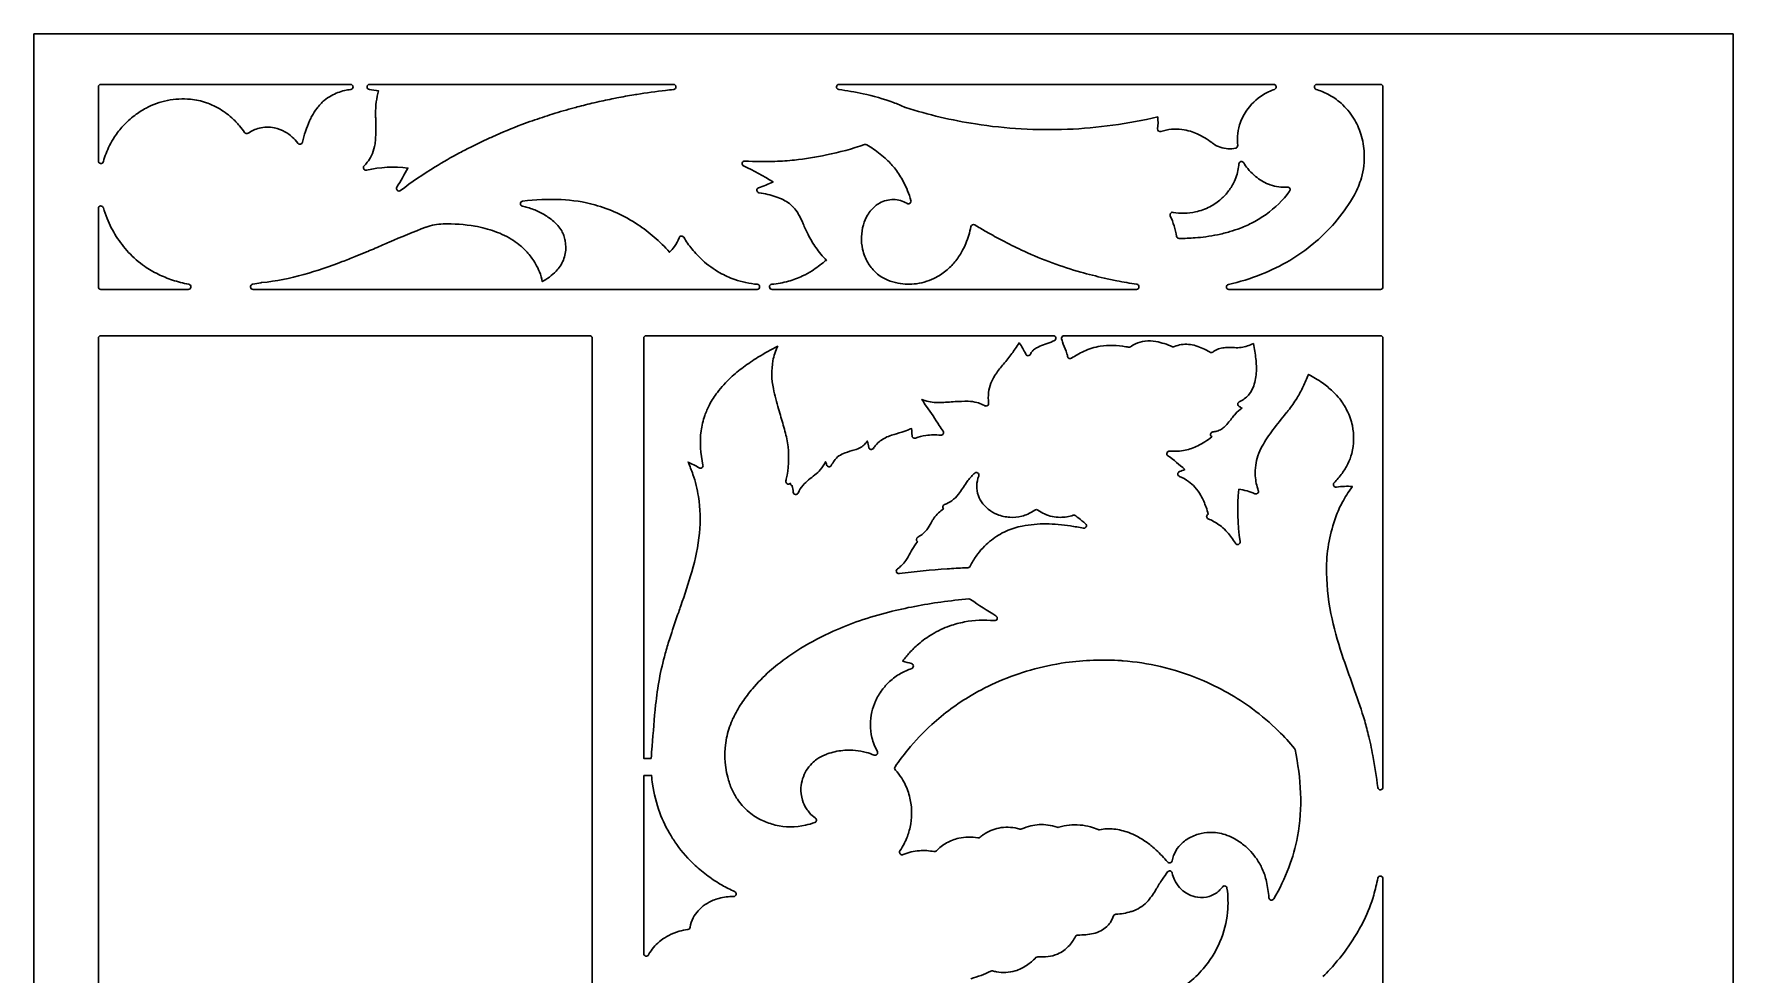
# Model space of a CAD drawing. Header units: millimetres. Extents: x 5940 to 9066, y 1327 to 3250.
# Drawn here: x 8406 to 9066, y 2885 to 3250 of the extents above; entities that cross this region are included whole.
import ezdxf

# ---------------------------------------------------------------- set-up
doc = ezdxf.new("R2010")
doc.units = ezdxf.units.MM
doc.layers.add('Default Layer', color=7, linetype='Continuous', lineweight=30)

msp = doc.modelspace()

# ---------------------------------------------------------------- linework, layer by layer
at = {"layer": 'Default Layer', "color": 18, "lineweight": 30, "true_color": 0x000000}
msp.add_lwpolyline([(8405.99, 3249.63), (8405.99, 1419.63), (8405.99, 1419.63), (9065.99, 1419.63), (9065.99, 1419.63), (9065.99, 3249.63), (9065.99, 3249.63), (8405.99, 3249.63)], dxfattribs=at)
for points in [[(8489.15, 3211.1, -0.083988), (8493.49, 3213.02), (8493.49, 3213.02, -0.111015), (8499.36, 3213.17), (8499.36, 3213.17, -0.079205), (8503.46, 3211.67), (8503.46, 3211.67, -0.059084), (8506.33, 3209.6), (8506.33, 3209.6, -0.049272), (8508.48, 3207.2), (8508.48, 3207.2, 0.644025), (8510.26, 3207.57), (8510.26, 3207.57, -0.050338), (8513.05, 3215.92), (8513.05, 3215.92, -0.018055), (8513.93, 3217.71), (8513.93, 3217.71, -0.036172), (8515.94, 3220.85), (8515.94, 3220.85, -0.056291), (8518.76, 3223.84), (8518.76, 3223.84, -0.048356), (8521.43, 3225.67), (8521.43, 3225.67, -0.067768), (8526.63, 3227.66), (8526.63, 3227.66, -0.030359), (8529.04, 3228.06), (8529.04, 3228.06, 0.398717), (8529.93, 3229.11), (8529.93, 3229.11, 0.398717), (8528.93, 3230.06), (8528.93, 3230.06), (8431.99, 3230.06), (8431.99, 3230.06, 0.414214), (8430.99, 3229.06), (8430.99, 3229.06), (8430.99, 3200.32), (8430.99, 3200.32, 0.376367), (8431.86, 3199.33), (8431.86, 3199.33, 0.376367), (8432.95, 3200.06), (8432.95, 3200.06, -0.051401), (8435.35, 3206.35), (8435.35, 3206.35, -0.03054), (8437.28, 3209.64), (8437.28, 3209.64, -0.037261), (8440.62, 3213.92), (8440.62, 3213.92, -0.045155), (8445.1, 3218.03), (8445.1, 3218.03, -0.042106), (8449.55, 3220.86), (8449.55, 3220.86, -0.069614), (8457.82, 3223.8), (8457.82, 3223.8, -0.073483), (8466.75, 3224.29), (8466.75, 3224.29, -0.058994), (8472.98, 3222.92), (8472.98, 3222.92, -0.043033), (8477.42, 3220.93), (8477.42, 3220.93, -0.056889), (8482.79, 3217.1), (8482.79, 3217.1, -0.035552), (8485.85, 3213.93), (8485.85, 3213.93, -0.024748), (8487.78, 3211.38), (8487.78, 3211.38, 0.407937), (8489.15, 3211.1)], [(8651.35, 3227.72, -0.002838), (8654.48, 3228.06), (8654.48, 3228.06, 0.399073), (8655.37, 3229.11), (8655.37, 3229.11, 0.399073), (8654.37, 3230.06), (8654.37, 3230.06), (8536.37, 3230.06), (8536.37, 3230.06, 0.399327), (8535.37, 3229.11), (8535.37, 3229.11, 0.399327), (8536.26, 3228.06), (8536.26, 3228.06, -0.025235), (8539.84, 3227.51), (8539.84, 3227.51, 0.032796), (8538.95, 3223.3), (8538.95, 3223.3, 0.037724), (8538.68, 3218.47), (8538.68, 3218.47, 0.001455), (8538.72, 3216.87), (8538.72, 3216.87, 0.00047), (8538.75, 3215.57), (8538.75, 3215.57, -0.002171), (8538.79, 3213), (8538.79, 3213, -0.024433), (8538.6, 3208.09), (8538.6, 3208.09, -0.031494), (8538.28, 3205.97), (8538.28, 3205.97, -0.059634), (8537.04, 3202.38), (8537.04, 3202.38, -0.051029), (8535.44, 3199.81), (8535.44, 3199.81, -0.023586), (8534.23, 3198.38), (8534.23, 3198.38, 0.329786), (8534.1, 3197.2), (8534.1, 3197.2, 0.329786), (8535.19, 3196.73), (8535.19, 3196.73, -0.089168), (8551.26, 3197.53), (8551.26, 3197.53, -0.022214), (8546.93, 3190.18), (8546.93, 3190.18, 0.364293), (8547.09, 3188.91), (8547.09, 3188.91, 0.364293), (8548.37, 3188.84), (8548.37, 3188.84, -0.023479), (8561.77, 3197.99), (8561.77, 3197.99, -0.016086), (8571.32, 3203.45), (8571.32, 3203.45, -0.006419), (8575.97, 3205.86), (8575.97, 3205.86, -0.005642), (8580.09, 3207.87), (8580.09, 3207.87, -0.005025), (8584.06, 3209.7), (8584.06, 3209.7, -0.015011), (8595.56, 3214.45), (8595.56, 3214.45, -0.005111), (8599.63, 3215.94), (8599.63, 3215.94, -0.009853), (8607.34, 3218.49), (8607.34, 3218.49, -0.009341), (8615.88, 3220.97), (8615.88, 3220.97, 0.000682), (8616.97, 3221.27), (8616.97, 3221.27, -0.00711), (8623.55, 3222.91), (8623.55, 3222.91, 0.000781), (8624.66, 3223.16), (8624.66, 3223.16, -0.007134), (8631.28, 3224.58), (8631.28, 3224.58, 0.000693), (8632.38, 3224.8), (8632.38, 3224.8, -0.00714), (8639.04, 3226), (8639.04, 3226, 0.000775), (8640.15, 3226.18), (8640.15, 3226.18, -0.010443), (8651.35, 3227.72)], [(8842.5, 3217.44, -0.059218), (8842.47, 3212.82), (8842.47, 3212.82, 0.553516), (8843.78, 3211.75), (8843.78, 3211.75, -0.11473), (8851.91, 3212.53), (8851.91, 3212.53, -0.041949), (8855.2, 3211.82), (8855.2, 3211.82, -0.031297), (8857.88, 3210.81), (8857.88, 3210.81, -0.031115), (8860.81, 3209.28), (8860.81, 3209.28, -0.026188), (8863.5, 3207.45), (8863.5, 3207.45, -0.002729), (8864, 3207.07), (8864, 3207.07, 0.081016), (8866.8, 3205.61), (8866.8, 3205.61, 0.069497), (8869.8, 3205.05), (8869.8, 3205.05, 0.062666), (8872.79, 3205.29), (8872.79, 3205.29, 0.391232), (8873.58, 3206.4), (8873.58, 3206.4, -0.04801), (8873.48, 3209.89), (8873.48, 3209.89, -0.058757), (8874.31, 3214.33), (8874.31, 3214.33, -0.0723), (8876.85, 3219.67), (8876.85, 3219.67, -0.108735), (8883.46, 3226.03), (8883.46, 3226.03, -0.055879), (8887.87, 3228.11), (8887.87, 3228.11, 0.366978), (8888.53, 3229.22), (8888.53, 3229.22, 0.366978), (8887.55, 3230.06), (8887.55, 3230.06), (8718.72, 3230.06), (8718.72, 3230.06, 0.39464), (8717.73, 3229.12), (8717.73, 3229.12, 0.39464), (8718.59, 3228.06), (8718.59, 3228.06, -0.019228), (8728.06, 3226.41), (8728.06, 3226.41, -0.033824), (8739.83, 3223.02), (8739.83, 3223.02, -0.021037), (8744.41, 3221.12), (8744.41, 3221.12, 0.03186), (8744.53, 3221.07), (8744.53, 3221.07, 0.038347), (8771.72, 3214.67), (8771.72, 3214.67, 0.048726), (8807.42, 3212.62), (8807.42, 3212.62, 0.048344), (8842.5, 3217.44)], [(8929, 3150.41, 0.414212), (8930, 3151.41), (8930, 3151.41), (8930, 3229.06), (8930, 3229.06, 0.414215), (8929, 3230.06), (8929, 3230.06), (8904.34, 3230.06), (8904.34, 3230.06, 0.37136), (8903.35, 3229.2), (8903.35, 3229.2, 0.37136), (8904.05, 3228.1), (8904.05, 3228.1, -0.045783), (8908.56, 3226.26), (8908.56, 3226.26, -0.061264), (8913.73, 3222.7), (8913.73, 3222.7, -0.073365), (8918.6, 3216.91), (8918.6, 3216.91, -0.062426), (8921.43, 3210.71), (8921.43, 3210.71, -0.065858), (8922.73, 3203.26), (8922.73, 3203.26, -0.08014), (8921.61, 3193.76), (8921.61, 3193.76, -0.057604), (8918.89, 3187.16), (8918.89, 3187.16, -0.01246), (8917.37, 3184.57), (8917.37, 3184.57, -0.044863), (8910.36, 3175.24), (8910.36, 3175.24, -0.037025), (8903.01, 3168.19), (8903.01, 3168.19, -0.038676), (8893.78, 3161.7), (8893.78, 3161.7, -0.039566), (8882.82, 3156.3), (8882.82, 3156.3, -0.041855), (8869.95, 3152.39), (8869.95, 3152.39, 0.383557), (8869.17, 3151.31), (8869.17, 3151.31, 0.383557), (8870.16, 3150.41), (8870.16, 3150.41), (8929, 3150.41)], [(8834.38, 3152.4, -0.008674), (8826.58, 3153.8), (8826.58, 3153.8, -0.006313), (8821.72, 3154.83), (8821.72, 3154.83, -0.013702), (8812.6, 3157.13), (8812.6, 3157.13, -0.019027), (8801.57, 3160.72), (8801.57, 3160.72, -0.019404), (8790.61, 3165.24), (8790.61, 3165.24, -0.012237), (8782.98, 3168.97), (8782.98, 3168.97, -0.008547), (8776.9, 3172.27), (8776.9, 3172.27), (8775.8, 3172.89), (8775.8, 3172.89, -0.005104), (8771.44, 3175.45), (8771.44, 3175.45, 0.515848), (8769.94, 3174.8), (8769.94, 3174.8, -0.044652), (8767.97, 3168.29), (8767.97, 3168.29, -0.025291), (8766.74, 3165.64), (8766.74, 3165.64, -0.044667), (8764.1, 3161.58), (8764.1, 3161.58, -0.049003), (8760.75, 3158.08), (8760.75, 3158.08, -0.054441), (8756.35, 3155.08), (8756.35, 3155.08, -0.042078), (8752.8, 3153.56), (8752.8, 3153.56, -0.045771), (8748.84, 3152.63), (8748.84, 3152.63, -0.082472), (8741.68, 3152.82), (8741.68, 3152.82, -0.048164), (8737.62, 3154.01), (8737.62, 3154.01, -0.055407), (8734.69, 3155.61), (8734.69, 3155.61, -0.038656), (8732.76, 3157.2), (8732.76, 3157.2, -0.071547), (8729.85, 3160.92), (8729.85, 3160.92, -0.036333), (8728.75, 3163.21), (8728.75, 3163.21, -0.039705), (8727.88, 3166.03), (8727.88, 3166.03, -0.127735), (8728.2, 3175.56), (8728.2, 3175.56, -0.056948), (8729.79, 3179.27), (8729.79, 3179.27, -0.046128), (8731.18, 3181.25), (8731.18, 3181.25, -0.089427), (8734.47, 3183.95), (8734.47, 3183.95, -0.063533), (8737.11, 3184.99), (8737.11, 3184.99, -0.132858), (8742.64, 3184.91), (8742.64, 3184.91, -0.059148), (8745.01, 3183.92), (8745.01, 3183.92, 0.009511), (8745.22, 3183.8), (8745.22, 3183.8, 0.65495), (8746.65, 3184.95), (8746.65, 3184.95, 0.055382), (8743.69, 3192.36), (8743.69, 3192.36, 0.042112), (8740.61, 3197.11), (8740.61, 3197.11, 0.039625), (8737.24, 3200.79), (8737.24, 3200.79, 0.039338), (8732.05, 3204.95), (8732.05, 3204.95, 0.018802), (8729.48, 3206.55), (8729.48, 3206.55, 0.213525), (8728.67, 3206.64), (8728.67, 3206.64, -0.02923), (8713.8, 3202.63), (8713.8, 3202.63, -0.024087), (8701.46, 3200.68), (8701.46, 3200.68, -0.016381), (8693.84, 3200.14), (8693.84, 3200.14, -0.025022), (8682.14, 3200.27), (8682.14, 3200.27, 0.359289), (8681.11, 3199.52), (8681.11, 3199.52, 0.359289), (8681.65, 3198.37), (8681.65, 3198.37, -0.026174), (8693.09, 3192.18), (8693.09, 3192.18, -0.026758), (8687.47, 3189.91), (8687.47, 3189.91, 0.342182), (8686.79, 3188.89), (8686.79, 3188.89, 0.342182), (8687.62, 3187.98), (8687.62, 3187.98, -0.011114), (8691.07, 3187.3), (8691.07, 3187.3, -0.058154), (8697.08, 3185.2), (8697.08, 3185.2, -0.051225), (8699.44, 3183.74), (8699.44, 3183.74, -0.039375), (8701.07, 3182.27), (8701.07, 3182.27, -0.056344), (8702.79, 3179.96), (8702.79, 3179.96, -0.008526), (8703.01, 3179.57), (8703.01, 3179.57, -0.02274), (8704.77, 3175.94), (8704.77, 3175.94, 0.010986), (8706.68, 3171.75), (8706.68, 3171.75, 0.043012), (8709.71, 3166.65), (8709.71, 3166.65, 0.036972), (8713.82, 3161.7), (8713.82, 3161.7, 0.228751), (8713.06, 3161.28), (8713.06, 3161.28, -0.03944), (8708.22, 3157.68), (8708.22, 3157.68, -0.028482), (8704.58, 3155.67), (8704.58, 3155.67, -0.042311), (8699.04, 3153.58), (8699.04, 3153.58, -0.048444), (8692.61, 3152.41), (8692.61, 3152.41, 0.402169), (8691.69, 3151.37), (8691.69, 3151.37, 0.402169), (8692.69, 3150.41), (8692.69, 3150.41), (8834.22, 3150.41), (8834.22, 3150.41, 0.39089), (8835.22, 3151.33), (8835.22, 3151.33, 0.39089), (8834.38, 3152.4)], [(8847.38, 3178.92, -0.077563), (8849.8, 3171.05), (8849.8, 3171.05, 0.373624), (8850.79, 3170.2), (8850.79, 3170.2, 0.018699), (8857.04, 3170.45), (8857.04, 3170.45, 0.014038), (8861.24, 3170.89), (8861.24, 3170.89, 0.016954), (8865.74, 3171.66), (8865.74, 3171.66, 0.020945), (8870.56, 3172.86), (8870.56, 3172.86, 0.020188), (8874.63, 3174.24), (8874.63, 3174.24, 0.027807), (8879.52, 3176.45), (8879.52, 3176.45, 0.034212), (8884.61, 3179.57), (8884.61, 3179.57, 0.078652), (8893.75, 3188.54), (8893.75, 3188.54, 0.642086), (8892.87, 3190.13), (8892.87, 3190.13, -0.101756), (8886.24, 3190.99), (8886.24, 3190.99, -0.022766), (8884.82, 3191.55), (8884.82, 3191.55, -0.027464), (8882.33, 3192.99), (8882.33, 3192.99, -0.032081), (8879.96, 3194.78), (8879.96, 3194.78, -0.044257), (8877.45, 3197.35), (8877.45, 3197.35, -0.036646), (8875.91, 3199.58), (8875.91, 3199.58, 0.327774), (8874.82, 3200.04), (8874.82, 3200.04, 0.327774), (8874.05, 3199.14), (8874.05, 3199.14, -0.015929), (8873.93, 3197.98), (8873.93, 3197.98, -0.072468), (8872.32, 3192.48), (8872.32, 3192.48, -0.054463), (8870.06, 3188.68), (8870.06, 3188.68, -0.050452), (8867.19, 3185.58), (8867.19, 3185.58, -0.062259), (8862.74, 3182.53), (8862.74, 3182.53, -0.065803), (8857.18, 3180.54), (8857.18, 3180.54, -0.096221), (8848.45, 3180.35), (8848.45, 3180.35, 0.612139), (8847.38, 3178.92)], [(8442.74, 3164.82, -0.04654), (8437.95, 3171.03), (8437.95, 3171.03, -0.042854), (8434.38, 3177.91), (8434.38, 3177.91, -0.031357), (8432.95, 3182.1), (8432.95, 3182.1, 0.375788), (8431.86, 3182.83), (8431.86, 3182.83, 0.375788), (8430.99, 3181.83), (8430.99, 3181.83), (8430.99, 3151.41), (8430.99, 3151.41, 0.414214), (8431.99, 3150.41), (8431.99, 3150.41), (8465.93, 3150.41), (8465.93, 3150.41, 0.38677), (8466.92, 3151.32), (8466.92, 3151.32, 0.38677), (8466.12, 3152.4), (8466.12, 3152.4, -0.034187), (8459.75, 3154.07), (8459.75, 3154.07, -0.030336), (8454.21, 3156.33), (8454.21, 3156.33, -0.040486), (8448.98, 3159.4), (8448.98, 3159.4, -0.052751), (8442.74, 3164.82)], [(8491.08, 3150.41), (8686.88, 3150.41), (8686.88, 3150.41, 0.402304), (8687.88, 3151.37), (8687.88, 3151.37, 0.402304), (8686.96, 3152.41), (8686.96, 3152.41, -0.064419), (8678.18, 3154.29), (8678.18, 3154.29, -0.043077), (8672.41, 3156.91), (8672.41, 3156.91, -0.056779), (8665.72, 3161.72), (8665.72, 3161.72, -0.039035), (8661.56, 3166.14), (8661.56, 3166.14, -0.033443), (8658.39, 3170.65), (8658.39, 3170.65, 0.619976), (8656.6, 3170.5), (8656.6, 3170.5, -0.058527), (8654.75, 3167.05), (8654.75, 3167.05, -0.045544), (8652.91, 3164.88), (8652.91, 3164.88, 0.031824), (8646.95, 3170.75), (8646.95, 3170.75, 0.032614), (8640.44, 3175.67), (8640.44, 3175.67, 0.077478), (8623.82, 3183.25), (8623.82, 3183.25, 0.058243), (8610.75, 3185.3), (8610.75, 3185.3, 0.041139), (8595.79, 3184.69), (8595.79, 3184.69, 0.366389), (8594.92, 3183.74), (8594.92, 3183.74, 0.366389), (8595.71, 3182.72), (8595.71, 3182.72, -0.014056), (8597.74, 3182.23), (8597.74, 3182.23, -0.04571), (8602.15, 3180.57), (8602.15, 3180.57, -0.043485), (8606.12, 3178.21), (8606.12, 3178.21, -0.05208), (8609.49, 3175.18), (8609.49, 3175.18, -0.055271), (8610.98, 3173.11), (8610.98, 3173.11, -0.04146), (8611.82, 3171.3), (8611.82, 3171.3, -0.038006), (8612.34, 3169.38), (8612.34, 3169.38, -0.093473), (8612.37, 3164.36), (8612.37, 3164.36, -0.100981), (8610.37, 3159.4), (8610.37, 3159.4, -0.049001), (8608.84, 3157.53), (8608.84, 3157.53, -0.036424), (8606.23, 3155.24), (8606.23, 3155.24, -0.036143), (8603.43, 3153.43), (8603.43, 3153.43, 0.046369), (8602.37, 3157.2), (8602.37, 3157.2, 0.043752), (8600.81, 3160.4), (8600.81, 3160.4, 0.043703), (8597.89, 3164.46), (8597.89, 3164.46, 0.038709), (8594.96, 3167.38), (8594.96, 3167.38, 0.033357), (8592.23, 3169.4), (8592.23, 3169.4, 0.05749), (8585.07, 3172.94), (8585.07, 3172.94, 0.044357), (8577.35, 3174.97), (8577.35, 3174.97, 0.050954), (8564.92, 3175.85), (8564.92, 3175.85, 0.074372), (8558.29, 3174.64), (8558.29, 3174.64), (8558.25, 3174.63), (8558.25, 3174.63, 0.009751), (8543.97, 3168.74), (8543.97, 3168.74, 0.001264), (8541.52, 3167.67), (8541.52, 3167.67, -0.003968), (8535.64, 3165.17), (8535.64, 3165.17, 0.001476), (8534.65, 3164.76), (8534.65, 3164.76, -0.002567), (8530.7, 3163.15), (8530.7, 3163.15, -0.003521), (8525.76, 3161.21), (8525.76, 3161.21, -0.020861), (8510.81, 3156.21), (8510.81, 3156.21, -0.045254), (8494.45, 3153.05), (8494.45, 3153.05, 0.071886), (8494.16, 3153.03), (8494.16, 3153.03, -0.010705), (8490.93, 3152.4), (8490.93, 3152.4, 0.392644), (8490.08, 3151.34), (8490.08, 3151.34, 0.392644), (8491.08, 3150.41)], [(8607.73, 2550.48, -0.01246), (8620.42, 2557.99), (8620.42, 2557.99, -0.002501), (8622.33, 2559.05), (8622.33, 2559.05, 0.273729), (8622.85, 2559.93), (8622.85, 2559.93), (8622.85, 3131.45), (8622.85, 3131.45, 0.414214), (8621.85, 3132.45), (8621.85, 3132.45), (8431.99, 3132.45), (8431.99, 3132.45, 0.414213), (8430.99, 3131.45), (8430.99, 3131.45), (8430.99, 1537.81)], [(8645.75, 2968.26, -0.021946), (8646.15, 2973.01), (8646.15, 2973.01, 0.015964), (8646.15, 2973.07), (8646.15, 2973.07, -0.00885), (8647.48, 2989.1), (8647.48, 2989.1, -0.041741), (8651.19, 3008.98), (8651.19, 3008.98, -0.011375), (8652.83, 3014.44), (8652.83, 3014.44, 0.000873), (8653.33, 3015.97), (8653.33, 3015.97, -0.004473), (8656.42, 3025.1), (8656.42, 3025.1, 0.000414), (8657.25, 3027.5), (8657.25, 3027.5, 0.012178), (8661.52, 3040.79), (8661.52, 3040.79, 0.046427), (8664.47, 3055.79), (8664.47, 3055.79, 0.062109), (8664.1, 3069.93), (8664.1, 3069.93, 0.045183), (8661.98, 3078.55), (8661.98, 3078.55, 0.025726), (8660.05, 3083.33), (8660.05, 3083.33, -0.034452), (8664.37, 3081.13), (8664.37, 3081.13, 0.665208), (8665.86, 3082.22), (8665.86, 3082.22, -0.091513), (8665.14, 3095.45), (8665.14, 3095.45, -0.051432), (8666.56, 3101.46), (8666.56, 3101.46, -0.036965), (8668.37, 3105.62), (8668.37, 3105.62, -0.044396), (8671.45, 3110.42), (8671.45, 3110.42, -0.039837), (8676.66, 3116.16), (8676.66, 3116.16, -0.031004), (8681.55, 3120.22), (8681.55, 3120.22, -0.01947), (8687.22, 3124.05), (8687.22, 3124.05, -0.024219), (8694.94, 3128.34), (8694.94, 3128.34, 0.077691), (8693.02, 3122.67), (8693.02, 3122.67, 0.095462), (8693.22, 3111.88), (8693.22, 3111.88, 0.019895), (8695.21, 3103.99), (8695.21, 3103.99), (8695.92, 3101.59), (8695.92, 3101.59, -0.002957), (8697.71, 3095.37), (8697.71, 3095.37, -0.040795), (8698.91, 3089.28), (8698.91, 3089.28, -0.083373), (8698.22, 3076.75), (8698.22, 3076.75, -0.004619), (8698.06, 3076.05), (8698.06, 3076.05, 0.338769), (8698.55, 3074.94), (8698.55, 3074.94, 0.338769), (8699.75, 3075.12), (8699.75, 3075.12, 0.349608), (8700.55, 3074.17), (8700.55, 3074.17, -0.012648), (8700.92, 3071.63), (8700.92, 3071.63, 0.335606), (8701.76, 3070.76), (8701.76, 3070.76, 0.335606), (8702.82, 3071.33), (8702.82, 3071.33, -0.065333), (8704.74, 3074.36), (8704.74, 3074.36, -0.0507), (8706.88, 3076.47), (8706.88, 3076.47, -0.006704), (8709.31, 3078.37), (8709.31, 3078.37, 0.04803), (8711.44, 3080.33), (8711.44, 3080.33, 0.073906), (8713.48, 3083.51), (8713.48, 3083.51, -0.00747), (8713.88, 3082.25), (8713.88, 3082.25, 0.304946), (8714.73, 3081.53), (8714.73, 3081.53, 0.304946), (8715.72, 3082.06), (8715.72, 3082.06, -0.029479), (8716.84, 3083.89), (8716.84, 3083.89, -0.084408), (8718.66, 3085.73), (8718.66, 3085.73, -0.077649), (8721.05, 3086.94), (8721.05, 3086.94, -0.011655), (8724.83, 3088.08), (8724.83, 3088.08, 0.065445), (8727.09, 3089.03), (8727.09, 3089.03, 0.015979), (8727.57, 3089.33), (8727.57, 3089.33, 0.062795), (8729.06, 3090.65), (8729.06, 3090.65, 0.033799), (8729.68, 3091.48), (8729.68, 3091.48, -0.020613), (8730.25, 3089.06), (8730.25, 3089.06, 0.304504), (8731.03, 3088.27), (8731.03, 3088.27, 0.304504), (8732.06, 3088.69), (8732.06, 3088.69, -0.031068), (8733, 3089.93), (8733, 3089.93, -0.050387), (8734.7, 3091.55), (8734.7, 3091.55, -0.048357), (8736.74, 3092.83), (8736.74, 3092.83, -0.047202), (8739.09, 3093.75), (8739.09, 3093.75, 0.010048), (8743.05, 3094.98), (8743.05, 3094.98, 0.006236), (8744.67, 3095.55), (8744.67, 3095.55), (8745.31, 3095.78), (8745.31, 3095.78, -0.003043), (8746.9, 3096.37), (8746.9, 3096.37, -0.019812), (8747.06, 3093.62), (8747.06, 3093.62, 0.512512), (8748.39, 3092.69), (8748.39, 3092.69, -0.04915), (8752.47, 3093.7), (8752.47, 3093.7, -0.065683), (8758.19, 3093.78), (8758.19, 3093.78, 0.652841), (8759.11, 3095.36), (8759.11, 3095.36, -0.017158), (8757.63, 3097.57), (8757.63, 3097.57, 0.016789), (8752.7, 3104.91), (8752.7, 3104.91, -0.027635), (8750.94, 3107.68), (8750.94, 3107.68, 0.036352), (8752.06, 3107.23), (8752.06, 3107.23, 0.088137), (8757.9, 3106.47), (8757.9, 3106.47, 0.006495), (8763.78, 3106.82), (8763.78, 3106.82, -0.022163), (8768.89, 3106.96), (8768.89, 3106.96, -0.061518), (8772.3, 3106.48), (8772.3, 3106.48, -0.045187), (8774.6, 3105.63), (8774.6, 3105.63, -0.01662), (8775.36, 3105.24), (8775.36, 3105.24, 0.616592), (8776.84, 3106.24), (8776.84, 3106.24, -0.060004), (8776.8, 3110.44), (8776.8, 3110.44, -0.064473), (8777.68, 3113.97), (8777.68, 3113.97, -0.041072), (8778.73, 3116.11), (8778.73, 3116.11, -0.012526), (8779.62, 3117.53), (8779.62, 3117.53, -0.033058), (8782.61, 3121.43), (8782.61, 3121.43, 0.021486), (8785.86, 3125.49), (8785.86, 3125.49, 0.009207), (8787.11, 3127.3), (8787.11, 3127.3, -0.003556), (8788.67, 3129.62), (8788.67, 3129.62), (8788.67, 3129.62), (8788.67, 3129.62, -0.059101), (8791.23, 3125.28), (8791.23, 3125.28, 0.652005), (8793.06, 3125.27), (8793.06, 3125.27, -0.0772), (8793.82, 3126.46), (8793.82, 3126.46, -0.069186), (8794.88, 3127.36), (8794.88, 3127.36, -0.024102), (8796.07, 3128.04), (8796.07, 3128.04, -0.046778), (8798.78, 3129.12), (8798.78, 3129.12, 0.03783), (8801.8, 3130.26), (8801.8, 3130.26, 0.00942), (8802.41, 3130.56), (8802.41, 3130.56, 0.346012), (8802.93, 3131.68), (8802.93, 3131.68, 0.346012), (8801.96, 3132.45), (8801.96, 3132.45), (8643.85, 3132.45), (8643.85, 3132.45, 0.414214), (8642.85, 3131.45), (8642.85, 3131.45), (8642.85, 2968.26), (8642.85, 2968.26), (8645.75, 2968.26)], [(8930, 2957.05), (8930, 3131.45), (8930, 3131.45, 0.414214), (8929, 3132.45), (8929, 3132.45), (8806.13, 3132.45), (8806.13, 3132.45, 0.503566), (8805.18, 3131.16), (8805.18, 3131.16, 0.00604), (8805.52, 3130.07), (8805.52, 3130.07, 0.017769), (8806.89, 3126.4), (8806.89, 3126.4, -0.049814), (8807.52, 3124.35), (8807.52, 3124.35, 0.535328), (8809.06, 3123.71), (8809.06, 3123.71, -0.018464), (8811.24, 3125.05), (8811.24, 3125.05, -0.021076), (8813.88, 3126.4), (8813.88, 3126.4, -0.063403), (8820.15, 3128.34), (8820.15, 3128.34, -0.090157), (8830.12, 3128.16), (8830.12, 3128.16, -0.008876), (8831.07, 3127.95), (8831.07, 3127.95, 0.218485), (8831.89, 3128.11), (8831.89, 3128.11, -0.049995), (8833.91, 3129.28), (8833.91, 3129.28, -0.075276), (8837.57, 3130.32), (8837.57, 3130.32, -0.081519), (8841.84, 3130.17), (8841.84, 3130.17, -0.058157), (8848.2, 3128.18), (8848.2, 3128.18, 0.219647), (8849.04, 3128.19), (8849.04, 3128.19, -0.075269), (8851.62, 3128.98), (8851.62, 3128.98, -0.113746), (8857.34, 3128.53), (8857.34, 3128.53, -0.055304), (8862.68, 3126.12), (8862.68, 3126.12, 0.334295), (8863.88, 3126.09), (8863.88, 3126.09, -0.014182), (8864.53, 3126.52), (8864.53, 3126.52, -0.068433), (8866.68, 3127.48), (8866.68, 3127.48, -0.060433), (8868.83, 3127.83), (8868.83, 3127.83, -0.024443), (8872.36, 3127.8), (8872.36, 3127.8, 0.095621), (8877.37, 3128.48), (8877.37, 3128.48, 0.020915), (8879.69, 3129.36), (8879.69, 3129.36, -0.020901), (8880.64, 3123.43), (8880.64, 3123.43, -0.0421), (8880.79, 3117.94), (8880.79, 3117.94, -0.07945), (8879.55, 3112.29), (8879.55, 3112.29, -0.076024), (8878.07, 3109.76), (8878.07, 3109.76, -0.051285), (8876.57, 3108.25), (8876.57, 3108.25, -0.05016), (8874.7, 3107), (8874.7, 3107, -0.019191), (8874.21, 3106.77), (8874.21, 3106.77, 0.613236), (8874.1, 3104.99), (8874.1, 3104.99, -0.008995), (8875.21, 3104.3), (8875.21, 3104.3, 0.047456), (8872.7, 3102.08), (8872.7, 3102.08, 0.025729), (8871.56, 3100.73), (8871.56, 3100.73, -0.008428), (8870.18, 3098.93), (8870.18, 3098.93, -0.029689), (8868.57, 3097.14), (8868.57, 3097.14, -0.05853), (8867.31, 3096.17), (8867.31, 3096.17, -0.068409), (8865.49, 3095.37), (8865.49, 3095.37, -0.042289), (8863.94, 3095.07), (8863.94, 3095.07, 0.631483), (8863.34, 3093.37), (8863.34, 3093.37), (8863.53, 3093.18), (8863.53, 3093.18, -0.053345), (8858.03, 3089.64), (8858.03, 3089.64, -0.06445), (8853.21, 3087.99), (8853.21, 3087.99, -0.073841), (8847.14, 3087.65), (8847.14, 3087.65, 0.337369), (8846.12, 3087), (8846.12, 3087, 0.337369), (8846.46, 3085.84), (8846.46, 3085.84, -0.029016), (8852.99, 3080.48), (8852.99, 3080.48, -0.269247), (8852.98, 3080.48), (8852.98, 3080.48, -0.023539), (8851, 3079.68), (8851, 3079.68, 0.311573), (8850.33, 3078.76), (8850.33, 3078.76, 0.311573), (8850.95, 3077.81), (8850.95, 3077.81, -0.061751), (8854.5, 3075.81), (8854.5, 3075.81, -0.047851), (8856.95, 3073.6), (8856.95, 3073.6, -0.060323), (8859.26, 3070.36), (8859.26, 3070.36, -0.039683), (8861.32, 3065.78), (8861.32, 3065.78, -0.02177), (8862.13, 3063.16), (8862.13, 3063.16, -0.380997), (8862.13, 3063.16), (8862.13, 3063.16, 0.308998), (8861.49, 3062.23), (8861.49, 3062.23, 0.308998), (8862.13, 3061.3), (8862.13, 3061.3, -0.015631), (8863.11, 3060.87), (8863.11, 3060.87, -0.060386), (8867.24, 3058.3), (8867.24, 3058.3, -0.042332), (8869.54, 3056.09), (8869.54, 3056.09, -0.045442), (8872.66, 3051.81), (8872.66, 3051.81, 0.357832), (8873.86, 3051.39), (8873.86, 3051.39, 0.357832), (8874.51, 3052.47), (8874.51, 3052.47, -0.06211), (8874.04, 3072.82), (8874.04, 3072.82), (8874.04, 3072.83), (8874.04, 3072.83, -0.058787), (8880.24, 3071.05), (8880.24, 3071.05, 0.649884), (8881.57, 3072.3), (8881.57, 3072.3, -0.068255), (8880.42, 3077.96), (8880.42, 3077.96, -0.050198), (8880.57, 3082.15), (8880.57, 3082.15, -0.046514), (8881.44, 3085.82), (8881.44, 3085.82, -0.047738), (8883.08, 3089.51), (8883.08, 3089.51, -0.033524), (8887.25, 3095.85), (8887.25, 3095.85, -0.01004), (8892.45, 3102.44), (8892.45, 3102.44, 0.004238), (8893.19, 3103.36), (8893.19, 3103.36, 0.031062), (8896.63, 3108.26), (8896.63, 3108.26, 0.02707), (8899.03, 3112.71), (8899.03, 3112.71, 0.008455), (8901.11, 3117.38), (8901.11, 3117.38, -0.133933), (8901.11, 3117.38), (8901.11, 3117.38, -0.037646), (8906.46, 3114.12), (8906.46, 3114.12, -0.032774), (8910.49, 3110.79), (8910.49, 3110.79, -0.035975), (8913.2, 3107.86), (8913.2, 3107.86, -0.050263), (8916.02, 3103.45), (8916.02, 3103.45, -0.064641), (8918.12, 3097.51), (8918.12, 3097.51, -0.115992), (8917.88, 3086.74), (8917.88, 3086.74, -0.04762), (8916.33, 3082.61), (8916.33, 3082.61, -0.044049), (8914.13, 3078.96), (8914.13, 3078.96, -0.036362), (8911.04, 3075.3), (8911.04, 3075.3, 0.325068), (8910.87, 3074.13), (8910.87, 3074.13, 0.325068), (8911.92, 3073.61), (8911.92, 3073.61, -0.066324), (8918.14, 3073.84), (8918.14, 3073.84, -0.003731), (8917.9, 3073.52), (8917.9, 3073.52, 0.03798), (8914.21, 3067.71), (8914.21, 3067.71, 0.034886), (8911.72, 3062.12), (8911.72, 3062.12, 0.041135), (8909.11, 3052.69), (8909.11, 3052.69, 0.043274), (8908.09, 3042.57), (8908.09, 3042.57, 0.055585), (8909.82, 3024.51), (8909.82, 3024.51, 0.028049), (8914.04, 3008.71), (8914.04, 3008.71), (8914.04, 3008.7), (8914.04, 3008.7, 0.003928), (8918.48, 2996.13), (8918.48, 2996.13, -0.010729), (8922.45, 2984.37), (8922.45, 2984.37, -0.002743), (8922.7, 2983.59), (8922.7, 2983.59, -0.011317), (8924.31, 2977.61), (8924.31, 2977.61, -0.015477), (8926.06, 2969.4), (8926.06, 2969.4, -0.012852), (8928.01, 2956.92), (8928.01, 2956.92, 0.394867), (8929.07, 2956.05), (8929.07, 2956.05, 0.394867), (8930, 2957.05)], [(8814.43, 3059.42, -0.002891), (8813.08, 3060.52), (8813.08, 3060.52, -0.003728), (8810.68, 3062.51), (8810.68, 3062.51, 0.262346), (8809.71, 3062.69), (8809.71, 3062.69, -0.083198), (8804.66, 3061.89), (8804.66, 3061.89, -0.0504), (8801.54, 3062.23), (8801.54, 3062.23, -0.051886), (8798.57, 3063.19), (8798.57, 3063.19, -0.053828), (8795.95, 3064.72), (8795.95, 3064.72, 0.32859), (8794.77, 3064.72), (8794.77, 3064.72, -0.056893), (8791.99, 3063.12), (8791.99, 3063.12, -0.040163), (8789.74, 3062.36), (8789.74, 3062.36, -0.075192), (8785.1, 3061.91), (8785.1, 3061.91, -0.081774), (8780.24, 3062.97), (8780.24, 3062.97, -0.073144), (8776.69, 3065.03), (8776.69, 3065.03, -0.060281), (8774.55, 3067.2), (8774.55, 3067.2, -0.075615), (8772.87, 3070.24), (8772.87, 3070.24, -0.096152), (8772.22, 3074.27), (8772.22, 3074.27, -0.088102), (8773, 3077.93), (8773, 3077.93, 0.340449), (8772.67, 3079.11), (8772.67, 3079.11, 0.340449), (8771.45, 3079.09), (8771.45, 3079.09, 0.026611), (8770.83, 3078.54), (8770.83, 3078.54, 0.054628), (8768.22, 3075.37), (8768.22, 3075.37, -0.013437), (8765.09, 3070.85), (8765.09, 3070.85, -0.081968), (8762.51, 3068.34), (8762.51, 3068.34, -0.065999), (8759.65, 3066.85), (8759.65, 3066.85, 0.534103), (8759.25, 3065.23), (8759.25, 3065.23, 0.025507), (8757.35, 3063.64), (8757.35, 3063.64, 0.051359), (8755.59, 3061.61), (8755.59, 3061.61, 0.025975), (8754.89, 3060.49), (8754.89, 3060.49, -0.016536), (8753.28, 3057.8), (8753.28, 3057.8, -0.08214), (8750.98, 3055.28), (8750.98, 3055.28, -0.043744), (8749.28, 3054.16), (8749.28, 3054.16, 0.553691), (8749.17, 3052.47), (8749.17, 3052.47, 0.010342), (8748.03, 3050.85), (8748.03, 3050.85, 0.023561), (8746.36, 3048.01), (8746.36, 3048.01, -0.026634), (8744.67, 3045.19), (8744.67, 3045.19, -0.056553), (8742.86, 3043.07), (8742.86, 3043.07, -0.036712), (8741.38, 3041.87), (8741.38, 3041.87, 0.345982), (8741.01, 3040.69), (8741.01, 3040.69, 0.345982), (8742.08, 3040.06), (8742.08, 3040.06, -0.016062), (8760.73, 3041.89), (8760.73, 3041.89, -0.005509), (8767.58, 3042.26), (8767.58, 3042.26, -0.001465), (8768.81, 3042.31), (8768.81, 3042.31, 0.280021), (8769.68, 3042.89), (8769.68, 3042.89, -0.012004), (8770.2, 3043.92), (8770.2, 3043.92, -0.04011), (8772.61, 3047.7), (8772.61, 3047.7, -0.03377), (8775.21, 3050.68), (8775.21, 3050.68, -0.030196), (8777.89, 3053.08), (8777.89, 3053.08, -0.062313), (8783.67, 3056.54), (8783.67, 3056.54, -0.056204), (8789.88, 3058.5), (8789.88, 3058.5, -0.05186), (8799.18, 3059.35), (8799.18, 3059.35, -0.036325), (8808.58, 3058.58), (8808.58, 3058.58, -0.013239), (8813.6, 3057.66), (8813.6, 3057.66, 0.346741), (8814.71, 3058.21), (8814.71, 3058.21, 0.346741), (8814.43, 3059.42)], [(8694.87, 3004.71, 0.01399), (8691.74, 3002.11), (8691.74, 3002.11, 0.036297), (8685.1, 2995.33), (8685.1, 2995.33, 0.025417), (8681.25, 2990.29), (8681.25, 2990.29, 0.035146), (8677.99, 2984.72), (8677.99, 2984.72, 0.011666), (8677.2, 2983.02), (8677.2, 2983.02, 0.05222), (8675.04, 2976.2), (8675.04, 2976.2, 0.115953), (8675.48, 2960.93), (8675.48, 2960.93, 0.036069), (8677.08, 2956.27), (8677.08, 2956.27, 0.048344), (8679.21, 2952.42), (8679.21, 2952.42, 0.03202), (8681.1, 2950.01), (8681.1, 2950.01, 0.037882), (8683.8, 2947.39), (8683.8, 2947.39, 0.06449), (8688.98, 2944.11), (8688.98, 2944.11, 0.052304), (8693.95, 2942.39), (8693.95, 2942.39, 0.112442), (8705.72, 2942.31), (8705.72, 2942.31, 0.035904), (8709.27, 2943.37), (8709.27, 2943.37, 0.605531), (8709.49, 2945.13), (8709.49, 2945.13, -0.059402), (8707.28, 2947.07), (8707.28, 2947.07, -0.033661), (8706.1, 2948.67), (8706.1, 2948.67, -0.0655), (8704.52, 2952.05), (8704.52, 2952.05, -0.091357), (8703.94, 2956.91), (8703.94, 2956.91, -0.063409), (8704.57, 2960.34), (8704.57, 2960.34, -0.060929), (8706.01, 2963.52), (8706.01, 2963.52, -0.057492), (8708.21, 2966.32), (8708.21, 2966.32, -0.041508), (8710.1, 2967.91), (8710.1, 2967.91, -0.057335), (8713.31, 2969.67), (8713.31, 2969.67, -0.018913), (8714.91, 2970.25), (8714.91, 2970.25, -0.061221), (8720.92, 2971.41), (8720.92, 2971.41, -0.083042), (8729.26, 2970.59), (8729.26, 2970.59, -0.033081), (8732.33, 2969.54), (8732.33, 2969.54, 0.318282), (8733.46, 2969.79), (8733.46, 2969.79, 0.318282), (8733.6, 2970.94), (8733.6, 2970.94, -0.064843), (8731.51, 2976.33), (8731.51, 2976.33, -0.117167), (8731.46, 2986.34), (8731.46, 2986.34, -0.049307), (8732.85, 2990.45), (8732.85, 2990.45, -0.054602), (8735.44, 2994.83), (8735.44, 2994.83, -0.044421), (8738.33, 2998.07), (8738.33, 2998.07, -0.057636), (8742.63, 3001.23), (8742.63, 3001.23, -0.047552), (8746.93, 3003.18), (8746.93, 3003.18, 0.329332), (8747.6, 3004.16), (8747.6, 3004.16, 0.329332), (8746.86, 3005.09), (8746.86, 3005.09, -0.008547), (8743.49, 3006.07), (8743.49, 3006.07, -0.028706), (8746.11, 3009.31), (8746.11, 3009.31, -0.032228), (8749.56, 3012.65), (8749.56, 3012.65, -0.040451), (8754.8, 3016.43), (8754.8, 3016.43, -0.051825), (8761.81, 3019.74), (8761.81, 3019.74, -0.037205), (8767.39, 3021.25), (8767.39, 3021.25, -0.073426), (8779.06, 3021.76), (8779.06, 3021.76, 0.352516), (8780.12, 3022.44), (8780.12, 3022.44, 0.352516), (8779.68, 3023.62), (8779.68, 3023.62, -0.021852), (8769.84, 3030.02), (8769.84, 3030.02, 0.179078), (8769.17, 3030.2), (8769.17, 3030.2, 0.011758), (8758.31, 3028.99), (8758.31, 3028.99, 0.027056), (8738.06, 3025.09), (8738.06, 3025.09, 0.022076), (8726.68, 3021.71), (8726.68, 3021.71, 0.0208), (8716.45, 3017.69), (8716.45, 3017.69, 0.034607), (8703.86, 3011.03), (8703.86, 3011.03, 0.027866), (8694.87, 3004.71)], [(8859.07, 2998.94, 0.041929), (8843.54, 3003.93), (8843.54, 3003.93, 0.036748), (8828.98, 3006.19), (8828.98, 3006.19, 0.003263), (8828.37, 3006.24), (8828.37, 3006.24, 0.052139), (8806.72, 3005.45), (8806.72, 3005.45, 0.033804), (8793.15, 3002.58), (8793.15, 3002.58, 0.032532), (8780.91, 2998.24), (8780.91, 2998.24, 0.031955), (8769.98, 2992.68), (8769.98, 2992.68, 0.025511), (8762.15, 2987.48), (8762.15, 2987.48, 0.024869), (8754.76, 2981.4), (8754.76, 2981.4, 0.036209), (8745.4, 2971.57), (8745.4, 2971.57, 0.022839), (8740.49, 2964.99), (8740.49, 2964.99, 0.354979), (8740.59, 2963.74), (8740.59, 2963.74, -0.044377), (8743.08, 2960.54), (8743.08, 2960.54, -0.035945), (8744.57, 2957.79), (8744.57, 2957.79, -0.056528), (8746.41, 2952.15), (8746.41, 2952.15, -0.10528), (8746.32, 2941.52), (8746.32, 2941.52, -0.047256), (8744.79, 2936.8), (8744.79, 2936.8, -0.017447), (8744, 2935.11), (8744, 2935.11, -0.02042), (8742.39, 2932.37), (8742.39, 2932.37, 0.328544), (8742.47, 2931.19), (8742.47, 2931.19, 0.328544), (8743.62, 2930.91), (8743.62, 2930.91, -0.080549), (8749.93, 2932.42), (8749.93, 2932.42, -0.07001), (8755.59, 2932.05), (8755.59, 2932.05, 0.259302), (8756.52, 2932.34), (8756.52, 2932.34, -0.073732), (8760.49, 2935.44), (8760.49, 2935.44, -0.072168), (8765.24, 2937.26), (8765.24, 2937.26, -0.10095), (8772.68, 2937.44), (8772.68, 2937.44, 0.226096), (8773.51, 2937.66), (8773.51, 2937.66, -0.02644), (8774.76, 2938.63), (8774.76, 2938.63, -0.051142), (8777.63, 2940.2), (8777.63, 2940.2, -0.04941), (8780.84, 2941.21), (8780.84, 2941.21, -0.108442), (8788.06, 2941.06), (8788.06, 2941.06, -0.014522), (8788.99, 2940.81), (8788.99, 2940.81, 0.185618), (8789.71, 2940.86), (8789.71, 2940.86, -0.05236), (8793.19, 2942.06), (8793.19, 2942.06, -0.090612), (8799.84, 2942.39), (8799.84, 2942.39, -0.051802), (8803.5, 2941.51), (8803.5, 2941.51, 0.160739), (8804.13, 2941.5), (8804.13, 2941.5, -0.047291), (8808.14, 2942.33), (8808.14, 2942.33, -0.095572), (8816.44, 2941.66), (8816.44, 2941.66, -0.035987), (8819.32, 2940.63), (8819.32, 2940.63, 0.156229), (8819.92, 2940.56), (8819.92, 2940.56, -0.079849), (8825.49, 2940.81), (8825.49, 2940.81, -0.059167), (8831.25, 2939.46), (8831.25, 2939.46, -0.036124), (8834.43, 2938.03), (8834.43, 2938.03, -0.033488), (8838.5, 2935.49), (8838.5, 2935.49, -0.031852), (8841.91, 2932.67), (8841.91, 2932.67, -0.025095), (8846.37, 2928.04), (8846.37, 2928.04, 0.620413), (8848.11, 2928.5), (8848.11, 2928.5, -0.082021), (8849.59, 2932.4), (8849.59, 2932.4, -0.076863), (8851.98, 2935.39), (8851.98, 2935.39, -0.043461), (8853.8, 2936.79), (8853.8, 2936.79, -0.074531), (8858.35, 2938.85), (8858.35, 2938.85, -0.062148), (8862.7, 2939.52), (8862.7, 2939.52, -0.082652), (8868.72, 2938.66), (8868.72, 2938.66, -0.048769), (8871.9, 2937.3), (8871.9, 2937.3, -0.045512), (8875.98, 2934.58), (8875.98, 2934.58, -0.073561), (8880.95, 2929.2), (8880.95, 2929.2, -0.042708), (8883.12, 2925.37), (8883.12, 2925.37, -0.052513), (8884.75, 2920.5), (8884.75, 2920.5, -0.037267), (8885.7, 2914.16), (8885.7, 2914.16, 0.326612), (8886.46, 2913.26), (8886.46, 2913.26, 0.326612), (8887.55, 2913.72), (8887.55, 2913.72, 0.046127), (8893.46, 2925.92), (8893.46, 2925.92, 0.043645), (8896.79, 2937.87), (8896.79, 2937.87, 0.056741), (8897.99, 2954.79), (8897.99, 2954.79, 0.042403), (8895.86, 2971.68), (8895.86, 2971.68, 0.121509), (8895.66, 2972.11), (8895.66, 2972.11, 0.02411), (8889.45, 2978.86), (8889.45, 2978.86, 0.036529), (8879.27, 2987.54), (8879.27, 2987.54, 0.029538), (8869.77, 2993.69), (8869.77, 2993.69, 0.030117), (8859.07, 2998.94)], [(8642.85, 2961.67), (8642.85, 2892.48), (8642.85, 2892.48, 0.343448), (8643.6, 2891.51), (8643.6, 2891.51, 0.343448), (8644.73, 2892.01), (8644.73, 2892.01, -0.016728), (8645.27, 2892.93), (8645.27, 2892.93, -0.044335), (8647.17, 2895.4), (8647.17, 2895.4, -0.043187), (8649.55, 2897.59), (8649.55, 2897.59, -0.044961), (8652.58, 2899.53), (8652.58, 2899.53, -0.050183), (8656.55, 2901.12), (8656.55, 2901.12, -0.039898), (8660.01, 2901.82), (8660.01, 2901.82, 0.337837), (8660.88, 2902.67), (8660.88, 2902.67, -0.083572), (8662.09, 2906.38), (8662.09, 2906.38, -0.065823), (8663.99, 2909.1), (8663.99, 2909.1, -0.058238), (8666.72, 2911.47), (8666.72, 2911.47, -0.05209), (8669.8, 2913.15), (8669.8, 2913.15, -0.034411), (8672.08, 2913.91), (8672.08, 2913.91, -0.066269), (8677.74, 2914.63), (8677.74, 2914.63, 0.354645), (8678.73, 2915.41), (8678.73, 2915.41, 0.354645), (8678.16, 2916.54), (8678.16, 2916.54, -0.024583), (8673.3, 2919.02), (8673.3, 2919.02, -0.027924), (8667.85, 2922.56), (8667.85, 2922.56, -0.028846), (8662.82, 2926.71), (8662.82, 2926.71, -0.050603), (8655.69, 2934.81), (8655.69, 2934.81, -0.011511), (8654.29, 2936.87), (8654.29, 2936.87, 0.012718), (8654.26, 2936.91), (8654.26, 2936.91, -0.006313), (8653.58, 2937.88), (8653.58, 2937.88, 0.083844), (8653.46, 2938.19), (8653.46, 2938.19, -0.047273), (8649.08, 2947.15), (8649.08, 2947.15, -0.052039), (8646.26, 2958.3), (8646.26, 2958.3, -0.015597), (8645.88, 2961.67), (8645.88, 2961.67), (8642.85, 2961.67)], [(8854.21, 2880.82, 0.046791), (8860.12, 2886.51), (8860.12, 2886.51, 0.040121), (8864.05, 2891.89), (8864.05, 2891.89, 0.036597), (8866.7, 2897.04), (8866.7, 2897.04, 0.075668), (8869.63, 2908.5), (8869.63, 2908.5, 0.060675), (8869.42, 2917.87), (8869.42, 2917.87, 0.306659), (8868.67, 2918.7), (8868.67, 2918.7, 0.306659), (8867.62, 2918.31), (8867.62, 2918.31, -0.049864), (8866.34, 2916.84), (8866.34, 2916.84, -0.054655), (8864.75, 2915.65), (8864.75, 2915.65, -0.063), (8862.52, 2914.68), (8862.52, 2914.68, -0.109994), (8857.99, 2914.38), (8857.99, 2914.38, -0.073992), (8854.56, 2915.43), (8854.56, 2915.43, -0.058807), (8852.32, 2916.84), (8852.32, 2916.84, -0.043368), (8850.99, 2918.12), (8850.99, 2918.12, -0.069127), (8849.03, 2921.11), (8849.03, 2921.11, -0.057773), (8848.13, 2923.77), (8848.13, 2923.77, 0.643062), (8846.36, 2924.16), (8846.36, 2924.16, 0.010669), (8844.36, 2921.39), (8844.36, 2921.39, 0.018447), (8841.97, 2917.55), (8841.97, 2917.55, -0.045663), (8838.75, 2912.95), (8838.75, 2912.95, -0.065526), (8836.29, 2910.72), (8836.29, 2910.72, -0.057682), (8833.49, 2909.23), (8833.49, 2909.23, -0.020698), (8832.12, 2908.75), (8832.12, 2908.75, -0.06433), (8826.26, 2907.75), (8826.26, 2907.75, 0.309872), (8825.35, 2907.07), (8825.35, 2907.07, -0.065207), (8824.11, 2904.56), (8824.11, 2904.56, -0.059737), (8822.62, 2902.84), (8822.62, 2902.84, -0.063732), (8820.46, 2901.32), (8820.46, 2901.32, -0.069158), (8817.51, 2900.24), (8817.51, 2900.24, -0.057538), (8811.5, 2899.67), (8811.5, 2899.67, 0.284566), (8810.59, 2899.14), (8810.59, 2899.14, -0.065378), (8807.78, 2895.18), (8807.78, 2895.18, -0.048558), (8806.08, 2893.67), (8806.08, 2893.67, -0.056937), (8803.61, 2892.27), (8803.61, 2892.27, -0.07117), (8799.9, 2891.27), (8799.9, 2891.27, -0.049721), (8795.93, 2891.18), (8795.93, 2891.18, 0.223537), (8795.13, 2890.88), (8795.13, 2890.88, -0.048141), (8791.59, 2887.86), (8791.59, 2887.86, -0.082639), (8787.18, 2885.75), (8787.18, 2885.75, -0.11645), (8779.84, 2885.38), (8779.84, 2885.38, -0.019473), (8778.38, 2885.7), (8778.38, 2885.7, 0.179624), (8777.69, 2885.63)], [(8930, 2777.94), (8930, 2921.57), (8930, 2921.57, 0.385163), (8929.1, 2922.57), (8929.1, 2922.57, 0.385163), (8928.02, 2921.77), (8928.02, 2921.77, -0.020083), (8926.4, 2915.16), (8926.4, 2915.16, -0.042272), (8922.66, 2905.44), (8922.66, 2905.44, -0.015721), (8920.82, 2901.95), (8920.82, 2901.95, -0.023936), (8916.73, 2895.43), (8916.73, 2895.43, -0.034811), (8909.36, 2886.28), (8909.36, 2886.28, -0.010829), (8906.68, 2883.51)], [(8777.69, 2885.63, -0.045695), (8769.91, 2882.68)]]:
    msp.add_lwpolyline(points, format="xyb", dxfattribs=at)

doc.saveas('drawing.dxf')
